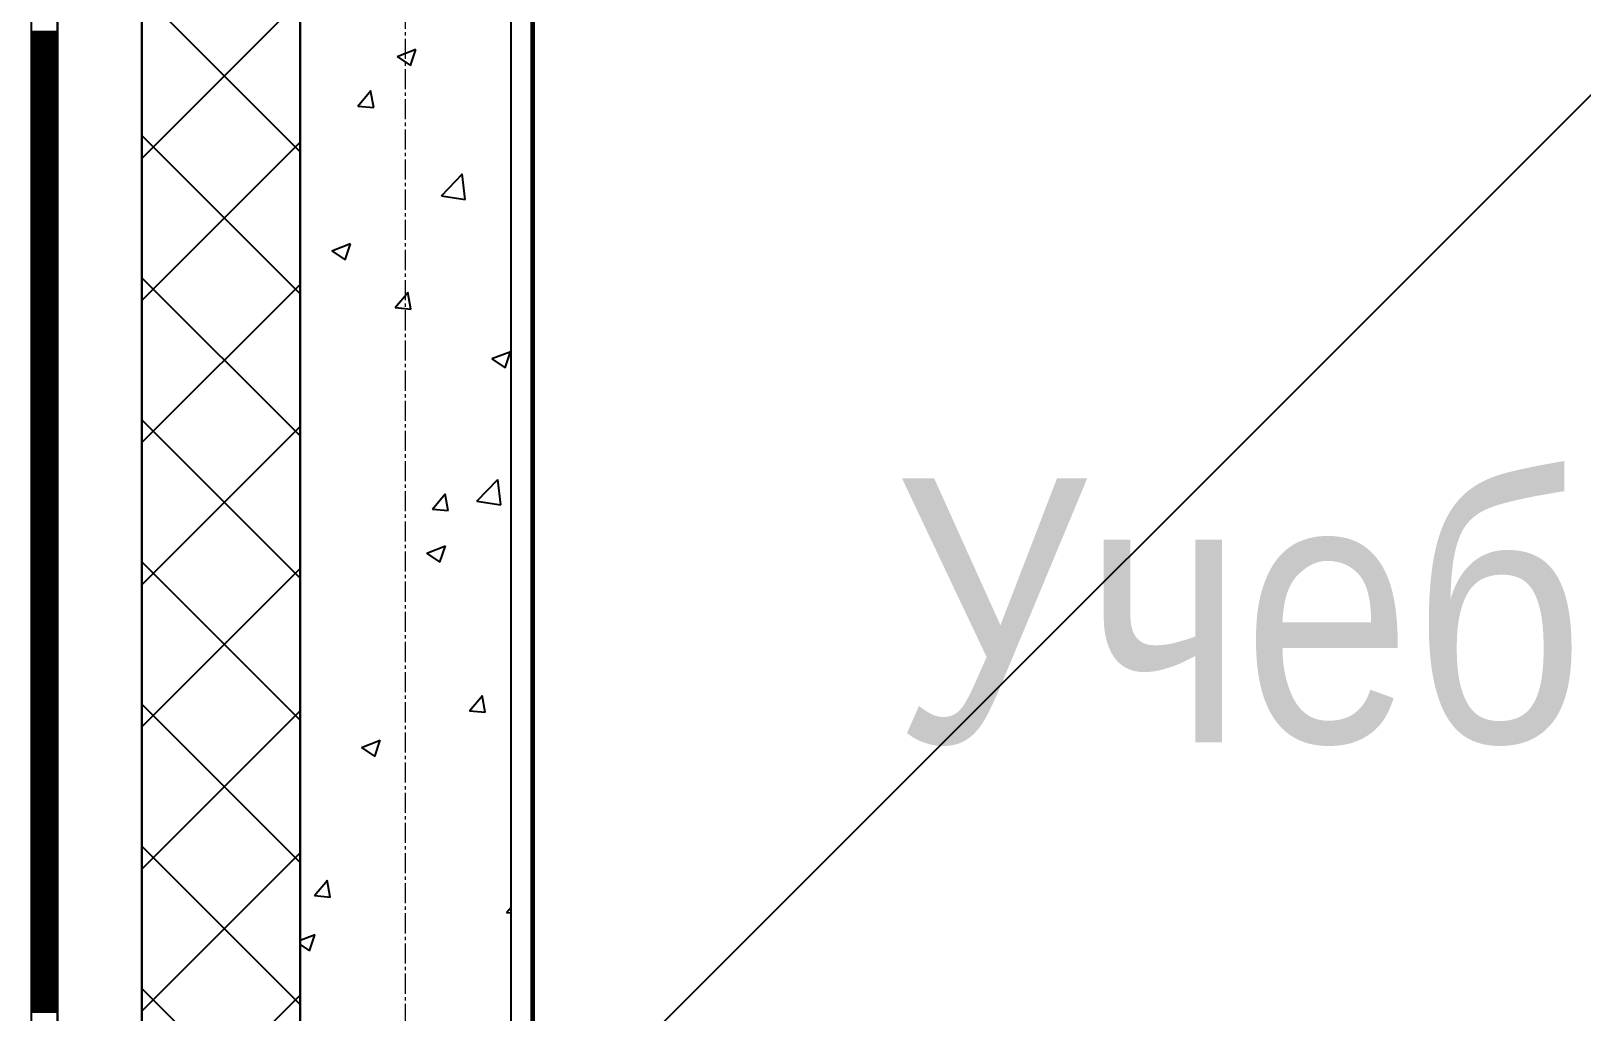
# Model space of a CAD drawing. Header units: millimetres. Extents: x 538266 to 1167394, y 114608 to 637157.
# Drawn here: x 1046079 to 1047548, y 511913 to 512843 of the extents above; entities that cross this region are included whole.
import ezdxf
from ezdxf.enums import TextEntityAlignment as Align

# ---------------------------------------------------------------- set-up
doc = ezdxf.new("R2010")
doc.units = ezdxf.units.MM
doc.linetypes.add('CENTER2', pattern=[28.575, 19.05, -3.175, 3.175, -3.175])
doc.linetypes.add('DASHED', pattern=[19.05, 12.7, -6.35])
doc.layers.get('Defpoints').update_dxf_attribs({"color": 140})
for name, color, linetype, lineweight in [('0) шт стен 3 эт', 150, 'Continuous', 60), ('АР_площадь пом', 5, 'Continuous', 5), ('АР_Стены ПЕНОблок', 52, 'Continuous', 20), ('АР_Тонкая', 254, 'Continuous', 5), ('АР_Утеплитель', 31, 'Continuous', 0), ('АР_Штриховка', 8, 'Continuous', 0)]:
    doc.layers.add(name, color=color, linetype=linetype, lineweight=lineweight)
doc.layers.add('A-AREA', color=7, linetype='Continuous', lineweight=15, true_color=0x7f7f7f)
doc.layers.add('РД_Оси_100', color=7, linetype='Continuous', lineweight=0, true_color=0x525252)
doc.layers.add('АР_Делит', color=120, linetype='Continuous', lineweight=0, plot=False)
doc.layers.add('ФВ-5', color=7, linetype='Continuous')
doc.styles.add('style1', font='ARIALN.TTF')

# ---------------------------------------------------------------- blocks, each defined once
blk = doc.blocks.new('СОШ_2200_АР_ОСИ_М100_28.05.24')
at = {"layer": 'АР_Делит', "color": 251, "linetype": 'DASHED', "true_color": 0x636466}
blk.add_lwpolyline([(114955, 135155), (114955, -355), (93595.036, -355), (93595.036, 13855), (94145, 13855), (94145, 68320), (66055, 68320), (66055, 13857.73), (83455, 13857.73), (83455, -355), (45245, -355), (45245, 13145), (44695, 13145), (44695, 26755), (45245, 26755), (45245, 68320), (20455, 68320), (20455, 26755), (27955, 26755), (27955, 13145), (-355, 13145), (-355, 100855)], dxfattribs=at)
at = {"layer": 'РД_Оси_100', "color": 251, "linetype": 'CENTER2', "true_color": 0x636466}
blk.add_line((0, -6155), (0, 139938.679), dxfattribs=at)
blk = doc.blocks.new('MOK-МаркаПомещения1')
at = {"layer": 'A-AREA', "color": 0, "style": 'style1'}
blk.add_attdef('АР-ПОМЕЩЕНИЕ:ПЛОЩАДЬ', text='', height=3, dxfattribs=at).set_placement((0, 0), align=Align.MIDDLE)
at = {"layer": 'Defpoints', "style": 'style1', "flags": 8}
blk.add_attdef('АР-ПОМЕЩЕНИЕ:НАИМЕНОВАНИЕ', text='', height=1, dxfattribs=at).set_placement((0, 2.9556), align=Align.MIDDLE)
blk = doc.blocks.new('*U624')
at = {"layer": 'АР_площадь пом', "color": 5, "linetype": 'Continuous', "lineweight": 5}
ref = blk.add_blockref('MOK-МаркаПомещения1', (0, 0), dxfattribs=dict(at, xscale=100, yscale=100, zscale=100))
ref.add_attrib('АР-ПОМЕЩЕНИЕ:НАИМЕНОВАНИЕ', 'Учебный класс (2-4 классы)', dxfattribs={"layer": 'Defpoints', "height": 100, "style": 'style1'}).set_placement((0, 295.56), align=Align.MIDDLE)
blk = doc.blocks.new('3_этаж1')
at = {"layer": 'АР_Стены ПЕНОблок', "color": 18, "linetype": 'Continuous', "lineweight": 25, "true_color": 0x000000}
for p, q in [((684283.6, 587568.7), (684283.6, 511368.7)), ((684483.6, 511368.7), (684483.6, 587568.7))]:
    blk.add_line(p, q, dxfattribs=at)
at = {"layer": 'АР_Тонкая', "color": 18, "linetype": 'Continuous', "lineweight": 25, "true_color": 0x000000}
for p, q in [((684028.6, 587568.7), (684028.6, 511368.7)), ((684053.6, 587568.7), (684053.6, 511368.7)), ((684053.6, 511368.7), (684053.6, 587568.7)), ((684133.6, 511368.7), (684133.6, 587568.7))]:
    blk.add_line(p, q, dxfattribs=at)
at = {"layer": 'АР_Утеплитель', "color": 18, "linetype": 'Continuous', "lineweight": 25, "true_color": 0x000000}
for p, q in [((684133.6, 587568.7), (684133.6, 511368.7)), ((684283.6, 511368.7), (684283.6, 587568.7))]:
    blk.add_line(p, q, dxfattribs=at)
at = {"layer": 'АР_Штриховка', "color": 18, "linetype": 'Continuous', "lineweight": 25, "true_color": 0x000000}
for p, q in [((684283.6, 512728.6), (684133.6, 512878.6)), ((684133.6, 512722.3), (684283.6, 512872.3)), ((684028.6, 512842.5), (684053.6, 512842.5)), ((684028.6, 512841.5), (684053.6, 512841.5)), ((684028.6, 512840.5), (684053.6, 512840.5)), ((684028.6, 512839.5), (684053.6, 512839.5)), ((684028.6, 512838.5), (684053.6, 512838.5)), ((684028.6, 512837.5), (684053.6, 512837.5)), ((684028.6, 512836.5), (684053.6, 512836.5)), ((684028.6, 512835.5), (684053.6, 512835.5)), ((684028.6, 512834.5), (684053.6, 512834.5)), ((684028.6, 512833.5), (684053.6, 512833.5)), ((684028.6, 512832.5), (684053.6, 512832.5)), ((684028.6, 512831.5), (684053.6, 512831.5)), ((684028.6, 512830.5), (684053.6, 512830.5)), ((684028.6, 512829.5), (684053.6, 512829.5)), ((684028.6, 512828.5), (684053.6, 512828.5)), ((684028.6, 512827.5), (684053.6, 512827.5)), ((684028.6, 512826.5), (684053.6, 512826.5)), ((684028.6, 512825.5), (684053.6, 512825.5)), ((684028.6, 512824.5), (684053.6, 512824.5)), ((684028.6, 512823.5), (684053.6, 512823.5)), ((684028.6, 512822.5), (684053.6, 512822.5)), ((684028.6, 512821.5), (684053.6, 512821.5)), ((684028.6, 512820.5), (684053.6, 512820.5)), ((684028.6, 512819.5), (684053.6, 512819.5)), ((684028.6, 512818.5), (684053.6, 512818.5)), ((684028.6, 512817.5), (684053.6, 512817.5)), ((684028.6, 512816.5), (684053.6, 512816.5)), ((684028.6, 512815.5), (684053.6, 512815.5)), ((684028.6, 512814.5), (684053.6, 512814.5)), ((684028.6, 512813.5), (684053.6, 512813.5)), ((684028.6, 512812.5), (684053.6, 512812.5)), ((684375.5, 512818.8), (684388.1, 512810.3)), ((684375.6, 512819), (684393.3, 512825.8)), ((684388.1, 512810.3), (684393.3, 512825.6)), ((684028.6, 512811.5), (684053.6, 512811.5)), ((684028.6, 512810.5), (684053.6, 512810.5)), ((684028.6, 512809.5), (684053.6, 512809.5)), ((684028.6, 512808.5), (684053.6, 512808.5)), ((684028.6, 512807.5), (684053.6, 512807.5)), ((684028.6, 512806.5), (684053.6, 512806.5)), ((684028.6, 512805.5), (684053.6, 512805.5)), ((684028.6, 512804.5), (684053.6, 512804.5)), ((684028.6, 512803.5), (684053.6, 512803.5)), ((684028.6, 512802.5), (684053.6, 512802.5)), ((684028.6, 512801.5), (684053.6, 512801.5)), ((684028.6, 512800.5), (684053.6, 512800.5)), ((684028.6, 512799.5), (684053.6, 512799.5)), ((684028.6, 512798.5), (684053.6, 512798.5)), ((684028.6, 512797.5), (684053.6, 512797.5)), ((684028.6, 512796.5), (684053.6, 512796.5)), ((684028.6, 512795.5), (684053.6, 512795.5)), ((684028.6, 512794.5), (684053.6, 512794.5)), ((684028.6, 512793.5), (684053.6, 512793.5)), ((684028.6, 512792.5), (684053.6, 512792.5)), ((684028.6, 512791.5), (684053.6, 512791.5)), ((684028.6, 512790.5), (684053.6, 512790.5)), ((684028.6, 512789.5), (684053.6, 512789.5)), ((684028.6, 512788.5), (684053.6, 512788.5)), ((684028.6, 512787.5), (684053.6, 512787.5)), ((684028.6, 512786.5), (684053.6, 512786.5)), ((684028.6, 512785.5), (684053.6, 512785.5)), ((684028.6, 512784.5), (684053.6, 512784.5)), ((684028.6, 512783.5), (684053.6, 512783.5)), ((684028.6, 512782.5), (684053.6, 512782.5)), ((684338.4, 512771.9), (684350.6, 512786.5)), ((684353.3, 512770.6), (684350.4, 512786.5)), ((684028.6, 512781.5), (684053.6, 512781.5)), ((684028.6, 512780.5), (684053.6, 512780.5)), ((684028.6, 512779.5), (684053.6, 512779.5)), ((684028.6, 512778.5), (684053.6, 512778.5)), ((684028.6, 512777.5), (684053.6, 512777.5)), ((684028.6, 512776.5), (684053.6, 512776.5)), ((684028.6, 512775.5), (684053.6, 512775.5)), ((684028.6, 512774.5), (684053.6, 512774.5)), ((684028.6, 512773.5), (684053.6, 512773.5)), ((684028.6, 512772.5), (684053.6, 512772.5)), ((684028.6, 512771.5), (684053.6, 512771.5)), ((684028.6, 512770.5), (684053.6, 512770.5)), ((684028.6, 512769.5), (684053.6, 512769.5)), ((684028.6, 512768.5), (684053.6, 512768.5)), ((684028.6, 512767.5), (684053.6, 512767.5)), ((684338.4, 512771.9), (684353.6, 512770.6)), ((684028.6, 512766.5), (684053.6, 512766.5)), ((684028.6, 512765.5), (684053.6, 512765.5)), ((684028.6, 512764.5), (684053.6, 512764.5)), ((684028.6, 512763.5), (684053.6, 512763.5)), ((684028.6, 512762.5), (684053.6, 512762.5)), ((684028.6, 512761.5), (684053.6, 512761.5)), ((684028.6, 512760.5), (684053.6, 512760.5)), ((684028.6, 512759.5), (684053.6, 512759.5)), ((684028.6, 512758.5), (684053.6, 512758.5)), ((684028.6, 512757.5), (684053.6, 512757.5)), ((684028.6, 512756.5), (684053.6, 512756.5)), ((684028.6, 512755.5), (684053.6, 512755.5)), ((684028.6, 512754.5), (684053.6, 512754.5)), ((684028.6, 512753.5), (684053.6, 512753.5)), ((684028.6, 512752.5), (684053.6, 512752.5)), ((684028.6, 512751.5), (684053.6, 512751.5)), ((684028.6, 512750.5), (684053.6, 512750.5)), ((684028.6, 512749.5), (684053.6, 512749.5)), ((684028.6, 512748.5), (684053.6, 512748.5)), ((684028.6, 512747.5), (684053.6, 512747.5)), ((684028.6, 512746.5), (684053.6, 512746.5)), ((684028.6, 512745.5), (684053.6, 512745.5)), ((684028.6, 512744.5), (684053.6, 512744.5)), ((684028.6, 512743.5), (684053.6, 512743.5)), ((684028.6, 512742.5), (684053.6, 512742.5)), ((684028.6, 512741.5), (684053.6, 512741.5)), ((684028.6, 512740.5), (684053.6, 512740.5)), ((684028.6, 512739.5), (684053.6, 512739.5)), ((684028.6, 512738.5), (684053.6, 512738.5)), ((684283.6, 512593.9), (684133.6, 512743.9)), ((684028.6, 512737.5), (684053.6, 512737.5)), ((684028.6, 512736.5), (684053.6, 512736.5)), ((684028.6, 512735.5), (684053.6, 512735.5)), ((684028.6, 512734.5), (684053.6, 512734.5)), ((684028.6, 512733.5), (684053.6, 512733.5)), ((684028.6, 512732.5), (684053.6, 512732.5)), ((684028.6, 512731.5), (684053.6, 512731.5)), ((684028.6, 512730.5), (684053.6, 512730.5)), ((684028.6, 512729.5), (684053.6, 512729.5)), ((684028.6, 512728.5), (684053.6, 512728.5)), ((684028.6, 512727.5), (684053.6, 512727.5)), ((684028.6, 512726.5), (684053.6, 512726.5)), ((684028.6, 512725.5), (684053.6, 512725.5)), ((684028.6, 512724.5), (684053.6, 512724.5)), ((684028.6, 512723.5), (684053.6, 512723.5)), ((684133.6, 512587.6), (684283.6, 512737.6)), ((684028.6, 512722.5), (684053.6, 512722.5)), ((684028.6, 512721.5), (684053.6, 512721.5)), ((684028.6, 512720.5), (684053.6, 512720.5)), ((684028.6, 512719.5), (684053.6, 512719.5)), ((684028.6, 512718.5), (684053.6, 512718.5)), ((684028.6, 512717.5), (684053.6, 512717.5)), ((684028.6, 512716.5), (684053.6, 512716.5)), ((684028.6, 512715.5), (684053.6, 512715.5)), ((684028.6, 512714.5), (684053.6, 512714.5)), ((684028.6, 512713.5), (684053.6, 512713.5)), ((684028.6, 512712.5), (684053.6, 512712.5)), ((684028.6, 512711.5), (684053.6, 512711.5)), ((684028.6, 512710.5), (684053.6, 512710.5)), ((684028.6, 512709.5), (684053.6, 512709.5)), ((684028.6, 512708.5), (684053.6, 512708.5)), ((684028.6, 512707.5), (684053.6, 512707.5)), ((684028.6, 512706.5), (684053.6, 512706.5)), ((684028.6, 512705.5), (684053.6, 512705.5)), ((684028.6, 512704.5), (684053.6, 512704.5)), ((684028.6, 512703.5), (684053.6, 512703.5)), ((684028.6, 512702.5), (684053.6, 512702.5)), ((684028.6, 512701.5), (684053.6, 512701.5)), ((684028.6, 512700.5), (684053.6, 512700.5)), ((684028.6, 512699.5), (684053.6, 512699.5)), ((684028.6, 512698.5), (684053.6, 512698.5)), ((684028.6, 512697.5), (684053.6, 512697.5)), ((684028.6, 512696.5), (684053.6, 512696.5)), ((684028.6, 512695.5), (684053.6, 512695.5)), ((684028.6, 512694.5), (684053.6, 512694.5)), ((684417.6, 512686.8), (684437.4, 512707.5)), ((684440.1, 512683.3), (684437.3, 512707.5)), ((684028.6, 512693.5), (684053.6, 512693.5)), ((684028.6, 512692.5), (684053.6, 512692.5)), ((684028.6, 512691.5), (684053.6, 512691.5)), ((684028.6, 512690.5), (684053.6, 512690.5)), ((684028.6, 512689.5), (684053.6, 512689.5)), ((684028.6, 512688.5), (684053.6, 512688.5)), ((684028.6, 512687.5), (684053.6, 512687.5)), ((684028.6, 512686.5), (684053.6, 512686.5)), ((684028.6, 512685.5), (684053.6, 512685.5)), ((684028.6, 512684.5), (684053.6, 512684.5)), ((684028.6, 512683.5), (684053.6, 512683.5)), ((684028.6, 512682.5), (684053.6, 512682.5)), ((684028.6, 512681.5), (684053.6, 512681.5)), ((684028.6, 512680.5), (684053.6, 512680.5)), ((684028.6, 512679.5), (684053.6, 512679.5)), ((684417.5, 512686.9), (684440.1, 512683.4)), ((684028.6, 512678.5), (684053.6, 512678.5)), ((684028.6, 512677.5), (684053.6, 512677.5)), ((684028.6, 512676.5), (684053.6, 512676.5)), ((684028.6, 512675.5), (684053.6, 512675.5)), ((684028.6, 512674.5), (684053.6, 512674.5)), ((684028.6, 512673.5), (684053.6, 512673.5)), ((684028.6, 512672.5), (684053.6, 512672.5)), ((684028.6, 512671.5), (684053.6, 512671.5)), ((684028.6, 512670.5), (684053.6, 512670.5)), ((684028.6, 512669.5), (684053.6, 512669.5)), ((684028.6, 512668.5), (684053.6, 512668.5)), ((684028.6, 512667.5), (684053.6, 512667.5)), ((684028.6, 512666.5), (684053.6, 512666.5)), ((684028.6, 512665.5), (684053.6, 512665.5)), ((684028.6, 512664.5), (684053.6, 512664.5)), ((684028.6, 512663.5), (684053.6, 512663.5)), ((684028.6, 512662.5), (684053.6, 512662.5)), ((684028.6, 512661.5), (684053.6, 512661.5)), ((684028.6, 512660.5), (684053.6, 512660.5)), ((684028.6, 512659.5), (684053.6, 512659.5)), ((684028.6, 512658.5), (684053.6, 512658.5)), ((684028.6, 512657.5), (684053.6, 512657.5)), ((684028.6, 512656.5), (684053.6, 512656.5)), ((684028.6, 512655.5), (684053.6, 512655.5)), ((684028.6, 512654.5), (684053.6, 512654.5)), ((684028.6, 512653.5), (684053.6, 512653.5)), ((684028.6, 512652.5), (684053.6, 512652.5)), ((684028.6, 512651.5), (684053.6, 512651.5)), ((684028.6, 512650.5), (684053.6, 512650.5)), ((684028.6, 512649.5), (684053.6, 512649.5)), ((684028.6, 512648.5), (684053.6, 512648.5)), ((684028.6, 512647.5), (684053.6, 512647.5)), ((684028.6, 512646.5), (684053.6, 512646.5)), ((684028.6, 512645.5), (684053.6, 512645.5)), ((684028.6, 512644.5), (684053.6, 512644.5)), ((684028.6, 512643.5), (684053.6, 512643.5)), ((684028.6, 512642.5), (684053.6, 512642.5)), ((684028.6, 512641.5), (684053.6, 512641.5)), ((684028.6, 512640.5), (684053.6, 512640.5)), ((684028.6, 512639.5), (684053.6, 512639.5)), ((684028.6, 512638.5), (684053.6, 512638.5)), ((684028.6, 512637.5), (684053.6, 512637.5)), ((684028.6, 512636.5), (684053.6, 512636.5)), ((684028.6, 512635.5), (684053.6, 512635.5)), ((684313.8, 512634.8), (684331.5, 512641.6)), ((684326.3, 512626.1), (684331.5, 512641.4)), ((684028.6, 512634.5), (684053.6, 512634.5)), ((684028.6, 512633.5), (684053.6, 512633.5)), ((684028.6, 512632.5), (684053.6, 512632.5)), ((684028.6, 512631.5), (684053.6, 512631.5)), ((684028.6, 512630.5), (684053.6, 512630.5)), ((684028.6, 512629.5), (684053.6, 512629.5)), ((684028.6, 512628.5), (684053.6, 512628.5)), ((684028.6, 512627.5), (684053.6, 512627.5)), ((684028.6, 512626.5), (684053.6, 512626.5)), ((684028.6, 512625.5), (684053.6, 512625.5)), ((684028.6, 512624.5), (684053.6, 512624.5)), ((684028.6, 512623.5), (684053.6, 512623.5)), ((684028.6, 512622.5), (684053.6, 512622.5)), ((684028.6, 512621.5), (684053.6, 512621.5)), ((684313.7, 512634.6), (684326.3, 512626.1)), ((684028.6, 512620.5), (684053.6, 512620.5)), ((684028.6, 512619.5), (684053.6, 512619.5)), ((684028.6, 512618.5), (684053.6, 512618.5)), ((684028.6, 512617.5), (684053.6, 512617.5)), ((684028.6, 512616.5), (684053.6, 512616.5)), ((684028.6, 512615.5), (684053.6, 512615.5)), ((684028.6, 512614.5), (684053.6, 512614.5)), ((684028.6, 512613.5), (684053.6, 512613.5)), ((684028.6, 512612.5), (684053.6, 512612.5)), ((684028.6, 512611.5), (684053.6, 512611.5)), ((684028.6, 512610.5), (684053.6, 512610.5)), ((684028.6, 512609.5), (684053.6, 512609.5)), ((684028.6, 512608.5), (684053.6, 512608.5)), ((684028.6, 512607.5), (684053.6, 512607.5)), ((684028.6, 512606.5), (684053.6, 512606.5)), ((684283.6, 512459.2), (684133.6, 512609.2)), ((684028.6, 512605.5), (684053.6, 512605.5)), ((684028.6, 512604.5), (684053.6, 512604.5)), ((684028.6, 512603.5), (684053.6, 512603.5)), ((684028.6, 512602.5), (684053.6, 512602.5)), ((684028.6, 512601.5), (684053.6, 512601.5)), ((684028.6, 512600.5), (684053.6, 512600.5)), ((684028.6, 512599.5), (684053.6, 512599.5)), ((684028.6, 512598.5), (684053.6, 512598.5)), ((684028.6, 512597.5), (684053.6, 512597.5)), ((684028.6, 512596.5), (684053.6, 512596.5)), ((684028.6, 512595.5), (684053.6, 512595.5)), ((684028.6, 512594.5), (684053.6, 512594.5)), ((684028.6, 512593.5), (684053.6, 512593.5)), ((684028.6, 512592.5), (684053.6, 512592.5)), ((684028.6, 512591.5), (684053.6, 512591.5)), ((684133.6, 512452.9), (684283.6, 512602.9)), ((684373.6, 512580.9), (684385.9, 512595.5)), ((684388.5, 512579.5), (684385.6, 512595.4)), ((684028.6, 512590.5), (684053.6, 512590.5)), ((684028.6, 512589.5), (684053.6, 512589.5)), ((684028.6, 512588.5), (684053.6, 512588.5)), ((684028.6, 512587.5), (684053.6, 512587.5)), ((684028.6, 512586.5), (684053.6, 512586.5)), ((684028.6, 512585.5), (684053.6, 512585.5)), ((684028.6, 512584.5), (684053.6, 512584.5)), ((684028.6, 512583.5), (684053.6, 512583.5)), ((684028.6, 512582.5), (684053.6, 512582.5)), ((684028.6, 512581.5), (684053.6, 512581.5)), ((684028.6, 512580.5), (684053.6, 512580.5)), ((684028.6, 512579.5), (684053.6, 512579.5)), ((684028.6, 512578.5), (684053.6, 512578.5)), ((684028.6, 512577.5), (684053.6, 512577.5)), ((684028.6, 512576.5), (684053.6, 512576.5)), ((684373.6, 512580.9), (684388.8, 512579.5)), ((684028.6, 512575.5), (684053.6, 512575.5)), ((684028.6, 512574.5), (684053.6, 512574.5)), ((684028.6, 512573.5), (684053.6, 512573.5)), ((684028.6, 512572.5), (684053.6, 512572.5)), ((684028.6, 512571.5), (684053.6, 512571.5)), ((684028.6, 512570.5), (684053.6, 512570.5)), ((684028.6, 512569.5), (684053.6, 512569.5)), ((684028.6, 512568.5), (684053.6, 512568.5)), ((684028.6, 512567.5), (684053.6, 512567.5)), ((684028.6, 512566.5), (684053.6, 512566.5)), ((684028.6, 512565.5), (684053.6, 512565.5)), ((684028.6, 512564.5), (684053.6, 512564.5)), ((684028.6, 512563.5), (684053.6, 512563.5)), ((684028.6, 512562.5), (684053.6, 512562.5)), ((684028.6, 512561.5), (684053.6, 512561.5)), ((684028.6, 512560.5), (684053.6, 512560.5)), ((684028.6, 512559.5), (684053.6, 512559.5)), ((684028.6, 512558.5), (684053.6, 512558.5)), ((684028.6, 512557.5), (684053.6, 512557.5)), ((684028.6, 512556.5), (684053.6, 512556.5)), ((684028.6, 512555.5), (684053.6, 512555.5)), ((684028.6, 512554.5), (684053.6, 512554.5)), ((684028.6, 512553.5), (684053.6, 512553.5)), ((684028.6, 512552.5), (684053.6, 512552.5)), ((684028.6, 512551.5), (684053.6, 512551.5)), ((684028.6, 512550.5), (684053.6, 512550.5)), ((684028.6, 512549.5), (684053.6, 512549.5)), ((684028.6, 512548.5), (684053.6, 512548.5)), ((684028.6, 512547.5), (684053.6, 512547.5)), ((684028.6, 512546.5), (684053.6, 512546.5)), ((684028.6, 512545.5), (684053.6, 512545.5)), ((684028.6, 512544.5), (684053.6, 512544.5)), ((684028.6, 512543.5), (684053.6, 512543.5)), ((684028.6, 512542.5), (684053.6, 512542.5)), ((684028.6, 512541.5), (684053.6, 512541.5)), ((684028.6, 512540.5), (684053.6, 512540.5)), ((684028.6, 512539.5), (684053.6, 512539.5)), ((684028.6, 512538.5), (684053.6, 512538.5)), ((684028.6, 512537.5), (684053.6, 512537.5)), ((684028.6, 512536.5), (684053.6, 512536.5)), ((684028.6, 512535.5), (684053.6, 512535.5)), ((684028.6, 512534.5), (684053.6, 512534.5)), ((684028.6, 512533.5), (684053.6, 512533.5)), ((684028.6, 512532.5), (684053.6, 512532.5)), ((684465.4, 512532.5), (684483.2, 512539.3)), ((684477.9, 512523.8), (684483.1, 512539.1)), ((684028.6, 512531.5), (684053.6, 512531.5)), ((684028.6, 512530.5), (684053.6, 512530.5)), ((684028.6, 512529.5), (684053.6, 512529.5)), ((684028.6, 512528.5), (684053.6, 512528.5)), ((684028.6, 512527.5), (684053.6, 512527.5)), ((684028.6, 512526.5), (684053.6, 512526.5)), ((684028.6, 512525.5), (684053.6, 512525.5)), ((684028.6, 512524.5), (684053.6, 512524.5)), ((684028.6, 512523.5), (684053.6, 512523.5)), ((684028.6, 512522.5), (684053.6, 512522.5)), ((684028.6, 512521.5), (684053.6, 512521.5)), ((684028.6, 512520.5), (684053.6, 512520.5)), ((684028.6, 512519.5), (684053.6, 512519.5)), ((684028.6, 512518.5), (684053.6, 512518.5)), ((684465.3, 512532.3), (684477.9, 512523.8)), ((684028.6, 512517.5), (684053.6, 512517.5)), ((684028.6, 512516.5), (684053.6, 512516.5)), ((684028.6, 512515.5), (684053.6, 512515.5)), ((684028.6, 512514.5), (684053.6, 512514.5)), ((684028.6, 512513.5), (684053.6, 512513.5)), ((684028.6, 512512.5), (684053.6, 512512.5)), ((684028.6, 512511.5), (684053.6, 512511.5)), ((684028.6, 512510.5), (684053.6, 512510.5)), ((684028.6, 512509.5), (684053.6, 512509.5)), ((684028.6, 512508.5), (684053.6, 512508.5)), ((684028.6, 512507.5), (684053.6, 512507.5)), ((684028.6, 512506.5), (684053.6, 512506.5)), ((684028.6, 512505.5), (684053.6, 512505.5)), ((684028.6, 512504.5), (684053.6, 512504.5)), ((684028.6, 512503.5), (684053.6, 512503.5)), ((684028.6, 512502.5), (684053.6, 512502.5)), ((684028.6, 512501.5), (684053.6, 512501.5)), ((684028.6, 512500.5), (684053.6, 512500.5)), ((684028.6, 512499.5), (684053.6, 512499.5)), ((684028.6, 512498.5), (684053.6, 512498.5)), ((684028.6, 512497.5), (684053.6, 512497.5)), ((684028.6, 512496.5), (684053.6, 512496.5)), ((684028.6, 512495.5), (684053.6, 512495.5)), ((684028.6, 512494.5), (684053.6, 512494.5)), ((684028.6, 512493.5), (684053.6, 512493.5)), ((684028.6, 512492.5), (684053.6, 512492.5)), ((684028.6, 512491.5), (684053.6, 512491.5)), ((684028.6, 512490.5), (684053.6, 512490.5)), ((684028.6, 512489.5), (684053.6, 512489.5)), ((684028.6, 512488.5), (684053.6, 512488.5)), ((684028.6, 512487.5), (684053.6, 512487.5)), ((684028.6, 512486.5), (684053.6, 512486.5)), ((684028.6, 512485.5), (684053.6, 512485.5)), ((684028.6, 512484.5), (684053.6, 512484.5)), ((684028.6, 512483.5), (684053.6, 512483.5)), ((684028.6, 512482.5), (684053.6, 512482.5)), ((684028.6, 512481.5), (684053.6, 512481.5)), ((684028.6, 512480.5), (684053.6, 512480.5)), ((684028.6, 512479.5), (684053.6, 512479.5)), ((684028.6, 512478.5), (684053.6, 512478.5)), ((684028.6, 512477.5), (684053.6, 512477.5)), ((684028.6, 512476.5), (684053.6, 512476.5)), ((684028.6, 512475.5), (684053.6, 512475.5)), ((684028.6, 512474.5), (684053.6, 512474.5)), ((684283.6, 512324.5), (684133.6, 512474.5)), ((684028.6, 512473.5), (684053.6, 512473.5)), ((684028.6, 512472.5), (684053.6, 512472.5)), ((684028.6, 512471.5), (684053.6, 512471.5)), ((684028.6, 512470.5), (684053.6, 512470.5)), ((684028.6, 512469.5), (684053.6, 512469.5)), ((684028.6, 512468.5), (684053.6, 512468.5)), ((684028.6, 512467.5), (684053.6, 512467.5)), ((684028.6, 512466.5), (684053.6, 512466.5)), ((684028.6, 512465.5), (684053.6, 512465.5)), ((684028.6, 512464.5), (684053.6, 512464.5)), ((684028.6, 512463.5), (684053.6, 512463.5)), ((684028.6, 512462.5), (684053.6, 512462.5)), ((684028.6, 512461.5), (684053.6, 512461.5)), ((684028.6, 512460.5), (684053.6, 512460.5)), ((684028.6, 512459.5), (684053.6, 512459.5)), ((684133.6, 512318.2), (684283.6, 512468.2)), ((684028.6, 512458.5), (684053.6, 512458.5)), ((684028.6, 512457.5), (684053.6, 512457.5)), ((684028.6, 512456.5), (684053.6, 512456.5)), ((684028.6, 512455.5), (684053.6, 512455.5)), ((684028.6, 512454.5), (684053.6, 512454.5)), ((684028.6, 512453.5), (684053.6, 512453.5)), ((684028.6, 512452.5), (684053.6, 512452.5)), ((684028.6, 512451.5), (684053.6, 512451.5)), ((684028.6, 512450.5), (684053.6, 512450.5)), ((684028.6, 512449.5), (684053.6, 512449.5)), ((684028.6, 512448.5), (684053.6, 512448.5)), ((684028.6, 512447.5), (684053.6, 512447.5)), ((684028.6, 512446.5), (684053.6, 512446.5)), ((684028.6, 512445.5), (684053.6, 512445.5)), ((684028.6, 512444.5), (684053.6, 512444.5)), ((684028.6, 512443.5), (684053.6, 512443.5)), ((684028.6, 512442.5), (684053.6, 512442.5)), ((684028.6, 512441.5), (684053.6, 512441.5)), ((684028.6, 512440.5), (684053.6, 512440.5)), ((684028.6, 512439.5), (684053.6, 512439.5)), ((684028.6, 512438.5), (684053.6, 512438.5)), ((684028.6, 512437.5), (684053.6, 512437.5)), ((684028.6, 512436.5), (684053.6, 512436.5)), ((684028.6, 512435.5), (684053.6, 512435.5)), ((684028.6, 512434.5), (684053.6, 512434.5)), ((684028.6, 512433.5), (684053.6, 512433.5)), ((684028.6, 512432.5), (684053.6, 512432.5)), ((684028.6, 512431.5), (684053.6, 512431.5)), ((684028.6, 512430.5), (684053.6, 512430.5)), ((684028.6, 512429.5), (684053.6, 512429.5)), ((684028.6, 512428.5), (684053.6, 512428.5)), ((684028.6, 512427.5), (684053.6, 512427.5)), ((684028.6, 512426.5), (684053.6, 512426.5)), ((684028.6, 512425.5), (684053.6, 512425.5)), ((684028.6, 512424.5), (684053.6, 512424.5)), ((684028.6, 512423.5), (684053.6, 512423.5)), ((684028.6, 512422.5), (684053.6, 512422.5)), ((684028.6, 512421.5), (684053.6, 512421.5)), ((684028.6, 512420.5), (684053.6, 512420.5)), ((684028.6, 512419.5), (684053.6, 512419.5)), ((684028.6, 512418.5), (684053.6, 512418.5)), ((684028.6, 512417.5), (684053.6, 512417.5)), ((684028.6, 512416.5), (684053.6, 512416.5)), ((684028.6, 512415.5), (684053.6, 512415.5)), ((684451.2, 512397.4), (684471, 512418)), ((684473.8, 512393.9), (684471, 512418)), ((684028.6, 512414.5), (684053.6, 512414.5)), ((684028.6, 512413.5), (684053.6, 512413.5)), ((684028.6, 512412.5), (684053.6, 512412.5)), ((684028.6, 512411.5), (684053.6, 512411.5)), ((684028.6, 512410.5), (684053.6, 512410.5)), ((684028.6, 512409.5), (684053.6, 512409.5)), ((684028.6, 512408.5), (684053.6, 512408.5)), ((684028.6, 512407.5), (684053.6, 512407.5)), ((684028.6, 512406.5), (684053.6, 512406.5)), ((684028.6, 512405.5), (684053.6, 512405.5)), ((684028.6, 512404.5), (684053.6, 512404.5)), ((684028.6, 512403.5), (684053.6, 512403.5)), ((684028.6, 512402.5), (684053.6, 512402.5)), ((684028.6, 512401.5), (684053.6, 512401.5)), ((684028.6, 512400.5), (684053.6, 512400.5)), ((684408.9, 512389.8), (684421.1, 512404.4)), ((684423.8, 512388.4), (684420.9, 512404.4)), ((684028.6, 512399.5), (684053.6, 512399.5)), ((684028.6, 512398.5), (684053.6, 512398.5)), ((684028.6, 512397.5), (684053.6, 512397.5)), ((684028.6, 512396.5), (684053.6, 512396.5)), ((684028.6, 512395.5), (684053.6, 512395.5)), ((684028.6, 512394.5), (684053.6, 512394.5)), ((684028.6, 512393.5), (684053.6, 512393.5)), ((684028.6, 512392.5), (684053.6, 512392.5)), ((684028.6, 512391.5), (684053.6, 512391.5)), ((684028.6, 512390.5), (684053.6, 512390.5)), ((684028.6, 512389.5), (684053.6, 512389.5)), ((684028.6, 512388.5), (684053.6, 512388.5)), ((684028.6, 512387.5), (684053.6, 512387.5)), ((684028.6, 512386.5), (684053.6, 512386.5)), ((684028.6, 512385.5), (684053.6, 512385.5)), ((684408.9, 512389.8), (684424, 512388.5)), ((684451.2, 512397.5), (684473.8, 512393.9)), ((684028.6, 512384.5), (684053.6, 512384.5)), ((684028.6, 512383.5), (684053.6, 512383.5)), ((684028.6, 512382.5), (684053.6, 512382.5)), ((684028.6, 512381.5), (684053.6, 512381.5)), ((684028.6, 512380.5), (684053.6, 512380.5)), ((684028.6, 512379.5), (684053.6, 512379.5)), ((684028.6, 512378.5), (684053.6, 512378.5)), ((684028.6, 512377.5), (684053.6, 512377.5)), ((684028.6, 512376.5), (684053.6, 512376.5)), ((684028.6, 512375.5), (684053.6, 512375.5)), ((684028.6, 512374.5), (684053.6, 512374.5)), ((684028.6, 512373.5), (684053.6, 512373.5)), ((684028.6, 512372.5), (684053.6, 512372.5)), ((684028.6, 512371.5), (684053.6, 512371.5)), ((684028.6, 512370.5), (684053.6, 512370.5)), ((684028.6, 512369.5), (684053.6, 512369.5)), ((684028.6, 512368.5), (684053.6, 512368.5)), ((684028.6, 512367.5), (684053.6, 512367.5)), ((684028.6, 512366.5), (684053.6, 512366.5)), ((684028.6, 512365.5), (684053.6, 512365.5)), ((684028.6, 512364.5), (684053.6, 512364.5)), ((684028.6, 512363.5), (684053.6, 512363.5)), ((684028.6, 512362.5), (684053.6, 512362.5)), ((684028.6, 512361.5), (684053.6, 512361.5)), ((684028.6, 512360.5), (684053.6, 512360.5)), ((684028.6, 512359.5), (684053.6, 512359.5)), ((684028.6, 512358.5), (684053.6, 512358.5)), ((684028.6, 512357.5), (684053.6, 512357.5)), ((684028.6, 512356.5), (684053.6, 512356.5)), ((684028.6, 512355.5), (684053.6, 512355.5)), ((684028.6, 512354.5), (684053.6, 512354.5)), ((684028.6, 512353.5), (684053.6, 512353.5)), ((684028.6, 512352.5), (684053.6, 512352.5)), ((684028.6, 512351.5), (684053.6, 512351.5)), ((684028.6, 512350.5), (684053.6, 512350.5)), ((684028.6, 512349.5), (684053.6, 512349.5)), ((684028.6, 512348.5), (684053.6, 512348.5)), ((684028.6, 512347.5), (684053.6, 512347.5)), ((684028.6, 512346.5), (684053.6, 512346.5)), ((684028.6, 512345.5), (684053.6, 512345.5)), ((684028.6, 512344.5), (684053.6, 512344.5)), ((684028.6, 512343.5), (684053.6, 512343.5)), ((684028.6, 512342.5), (684053.6, 512342.5)), ((684028.6, 512341.5), (684053.6, 512341.5)), ((684403.5, 512348.1), (684416.1, 512339.6)), ((684403.6, 512348.3), (684421.4, 512355.1)), ((684416.1, 512339.6), (684421.3, 512355)), ((684028.6, 512340.5), (684053.6, 512340.5)), ((684028.6, 512339.5), (684053.6, 512339.5)), ((684028.6, 512338.5), (684053.6, 512338.5)), ((684028.6, 512337.5), (684053.6, 512337.5)), ((684028.6, 512336.5), (684053.6, 512336.5)), ((684028.6, 512335.5), (684053.6, 512335.5)), ((684028.6, 512334.5), (684053.6, 512334.5)), ((684028.6, 512333.5), (684053.6, 512333.5)), ((684028.6, 512332.5), (684053.6, 512332.5)), ((684028.6, 512331.5), (684053.6, 512331.5)), ((684028.6, 512330.5), (684053.6, 512330.5)), ((684028.6, 512329.5), (684053.6, 512329.5)), ((684028.6, 512328.5), (684053.6, 512328.5)), ((684028.6, 512327.5), (684053.6, 512327.5)), ((684283.6, 512189.8), (684133.6, 512339.8)), ((684133.6, 512183.5), (684283.6, 512333.5)), ((684028.6, 512326.5), (684053.6, 512326.5)), ((684028.6, 512325.5), (684053.6, 512325.5)), ((684028.6, 512324.5), (684053.6, 512324.5)), ((684028.6, 512323.5), (684053.6, 512323.5)), ((684028.6, 512322.5), (684053.6, 512322.5)), ((684028.6, 512321.5), (684053.6, 512321.5)), ((684028.6, 512320.5), (684053.6, 512320.5)), ((684028.6, 512319.5), (684053.6, 512319.5)), ((684028.6, 512318.5), (684053.6, 512318.5)), ((684028.6, 512317.5), (684053.6, 512317.5)), ((684028.6, 512316.5), (684053.6, 512316.5)), ((684028.6, 512315.5), (684053.6, 512315.5)), ((684028.6, 512314.5), (684053.6, 512314.5)), ((684028.6, 512313.5), (684053.6, 512313.5)), ((684028.6, 512312.5), (684053.6, 512312.5)), ((684028.6, 512311.5), (684053.6, 512311.5)), ((684028.6, 512310.5), (684053.6, 512310.5)), ((684028.6, 512309.5), (684053.6, 512309.5)), ((684028.6, 512308.5), (684053.6, 512308.5)), ((684028.6, 512307.5), (684053.6, 512307.5)), ((684028.6, 512306.5), (684053.6, 512306.5)), ((684028.6, 512305.5), (684053.6, 512305.5)), ((684028.6, 512304.5), (684053.6, 512304.5)), ((684028.6, 512303.5), (684053.6, 512303.5)), ((684028.6, 512302.5), (684053.6, 512302.5)), ((684028.6, 512301.5), (684053.6, 512301.5)), ((684028.6, 512300.5), (684053.6, 512300.5)), ((684028.6, 512299.5), (684053.6, 512299.5)), ((684028.6, 512298.5), (684053.6, 512298.5)), ((684028.6, 512297.5), (684053.6, 512297.5)), ((684028.6, 512296.5), (684053.6, 512296.5)), ((684028.6, 512295.5), (684053.6, 512295.5)), ((684028.6, 512294.5), (684053.6, 512294.5)), ((684028.6, 512293.5), (684053.6, 512293.5)), ((684028.6, 512292.5), (684053.6, 512292.5)), ((684028.6, 512291.5), (684053.6, 512291.5)), ((684028.6, 512290.5), (684053.6, 512290.5)), ((684028.6, 512289.5), (684053.6, 512289.5)), ((684028.6, 512288.5), (684053.6, 512288.5)), ((684028.6, 512287.5), (684053.6, 512287.5)), ((684028.6, 512286.5), (684053.6, 512286.5)), ((684028.6, 512285.5), (684053.6, 512285.5)), ((684028.6, 512284.5), (684053.6, 512284.5)), ((684028.6, 512283.5), (684053.6, 512283.5)), ((684028.6, 512282.5), (684053.6, 512282.5)), ((684028.6, 512281.5), (684053.6, 512281.5)), ((684028.6, 512280.5), (684053.6, 512280.5)), ((684028.6, 512279.5), (684053.6, 512279.5)), ((684028.6, 512278.5), (684053.6, 512278.5)), ((684028.6, 512277.5), (684053.6, 512277.5)), ((684028.6, 512276.5), (684053.6, 512276.5)), ((684028.6, 512275.5), (684053.6, 512275.5)), ((684028.6, 512274.5), (684053.6, 512274.5)), ((684028.6, 512273.5), (684053.6, 512273.5)), ((684028.6, 512272.5), (684053.6, 512272.5)), ((684028.6, 512271.5), (684053.6, 512271.5)), ((684028.6, 512270.5), (684053.6, 512270.5)), ((684028.6, 512269.5), (684053.6, 512269.5)), ((684028.6, 512268.5), (684053.6, 512268.5)), ((684028.6, 512267.5), (684053.6, 512267.5)), ((684028.6, 512266.5), (684053.6, 512266.5)), ((684028.6, 512265.5), (684053.6, 512265.5)), ((684028.6, 512264.5), (684053.6, 512264.5)), ((684028.6, 512263.5), (684053.6, 512263.5)), ((684028.6, 512262.5), (684053.6, 512262.5)), ((684028.6, 512261.5), (684053.6, 512261.5)), ((684028.6, 512260.5), (684053.6, 512260.5)), ((684028.6, 512259.5), (684053.6, 512259.5)), ((684028.6, 512258.5), (684053.6, 512258.5)), ((684028.6, 512257.5), (684053.6, 512257.5)), ((684028.6, 512256.5), (684053.6, 512256.5)), ((684028.6, 512255.5), (684053.6, 512255.5)), ((684028.6, 512254.5), (684053.6, 512254.5)), ((684028.6, 512253.5), (684053.6, 512253.5)), ((684028.6, 512252.5), (684053.6, 512252.5)), ((684028.6, 512251.5), (684053.6, 512251.5)), ((684028.6, 512250.5), (684053.6, 512250.5)), ((684028.6, 512249.5), (684053.6, 512249.5)), ((684028.6, 512248.5), (684053.6, 512248.5)), ((684028.6, 512247.5), (684053.6, 512247.5)), ((684028.6, 512246.5), (684053.6, 512246.5)), ((684028.6, 512245.5), (684053.6, 512245.5)), ((684028.6, 512244.5), (684053.6, 512244.5)), ((684028.6, 512243.5), (684053.6, 512243.5)), ((684028.6, 512242.5), (684053.6, 512242.5)), ((684028.6, 512241.5), (684053.6, 512241.5)), ((684028.6, 512240.5), (684053.6, 512240.5)), ((684028.6, 512239.5), (684053.6, 512239.5)), ((684028.6, 512238.5), (684053.6, 512238.5)), ((684028.6, 512237.5), (684053.6, 512237.5)), ((684028.6, 512236.5), (684053.6, 512236.5)), ((684028.6, 512235.5), (684053.6, 512235.5)), ((684028.6, 512234.5), (684053.6, 512234.5)), ((684028.6, 512233.5), (684053.6, 512233.5)), ((684028.6, 512232.5), (684053.6, 512232.5)), ((684028.6, 512231.5), (684053.6, 512231.5)), ((684028.6, 512230.5), (684053.6, 512230.5)), ((684028.6, 512229.5), (684053.6, 512229.5)), ((684028.6, 512228.5), (684053.6, 512228.5)), ((684028.6, 512227.5), (684053.6, 512227.5)), ((684028.6, 512226.5), (684053.6, 512226.5)), ((684028.6, 512225.5), (684053.6, 512225.5)), ((684028.6, 512224.5), (684053.6, 512224.5)), ((684028.6, 512223.5), (684053.6, 512223.5)), ((684028.6, 512222.5), (684053.6, 512222.5)), ((684028.6, 512221.5), (684053.6, 512221.5)), ((684028.6, 512220.5), (684053.6, 512220.5)), ((684028.6, 512219.5), (684053.6, 512219.5)), ((684028.6, 512218.5), (684053.6, 512218.5)), ((684028.6, 512217.5), (684053.6, 512217.5)), ((684028.6, 512216.5), (684053.6, 512216.5)), ((684028.6, 512215.5), (684053.6, 512215.5)), ((684028.6, 512214.5), (684053.6, 512214.5)), ((684028.6, 512213.5), (684053.6, 512213.5)), ((684028.6, 512212.5), (684053.6, 512212.5)), ((684028.6, 512211.5), (684053.6, 512211.5)), ((684028.6, 512210.5), (684053.6, 512210.5)), ((684028.6, 512209.5), (684053.6, 512209.5)), ((684444.1, 512198.8), (684456.3, 512213.4)), ((684459, 512197.4), (684456.1, 512213.3)), ((684028.6, 512208.5), (684053.6, 512208.5)), ((684028.6, 512207.5), (684053.6, 512207.5)), ((684028.6, 512206.5), (684053.6, 512206.5)), ((684028.6, 512205.5), (684053.6, 512205.5)), ((684028.6, 512204.5), (684053.6, 512204.5)), ((684028.6, 512203.5), (684053.6, 512203.5)), ((684028.6, 512202.5), (684053.6, 512202.5)), ((684028.6, 512201.5), (684053.6, 512201.5)), ((684028.6, 512200.5), (684053.6, 512200.5)), ((684028.6, 512199.5), (684053.6, 512199.5)), ((684028.6, 512198.5), (684053.6, 512198.5)), ((684028.6, 512197.5), (684053.6, 512197.5)), ((684028.6, 512196.5), (684053.6, 512196.5)), ((684028.6, 512195.5), (684053.6, 512195.5)), ((684028.6, 512194.5), (684053.6, 512194.5)), ((684283.6, 512055.1), (684133.6, 512205.1)), ((684133.6, 512048.8), (684283.6, 512198.8)), ((684444.1, 512198.8), (684459.3, 512197.4)), ((684028.6, 512193.5), (684053.6, 512193.5)), ((684028.6, 512192.5), (684053.6, 512192.5)), ((684028.6, 512191.5), (684053.6, 512191.5)), ((684028.6, 512190.5), (684053.6, 512190.5)), ((684028.6, 512189.5), (684053.6, 512189.5)), ((684028.6, 512188.5), (684053.6, 512188.5)), ((684028.6, 512187.5), (684053.6, 512187.5)), ((684028.6, 512186.5), (684053.6, 512186.5)), ((684028.6, 512185.5), (684053.6, 512185.5)), ((684028.6, 512184.5), (684053.6, 512184.5)), ((684028.6, 512183.5), (684053.6, 512183.5)), ((684028.6, 512182.5), (684053.6, 512182.5)), ((684028.6, 512181.5), (684053.6, 512181.5)), ((684028.6, 512180.5), (684053.6, 512180.5)), ((684028.6, 512179.5), (684053.6, 512179.5)), ((684028.6, 512178.5), (684053.6, 512178.5)), ((684028.6, 512177.5), (684053.6, 512177.5)), ((684028.6, 512176.5), (684053.6, 512176.5)), ((684028.6, 512175.5), (684053.6, 512175.5)), ((684028.6, 512174.5), (684053.6, 512174.5)), ((684028.6, 512173.5), (684053.6, 512173.5)), ((684028.6, 512172.5), (684053.6, 512172.5)), ((684028.6, 512171.5), (684053.6, 512171.5)), ((684028.6, 512170.5), (684053.6, 512170.5)), ((684028.6, 512169.5), (684053.6, 512169.5)), ((684028.6, 512168.5), (684053.6, 512168.5)), ((684028.6, 512167.5), (684053.6, 512167.5)), ((684028.6, 512166.5), (684053.6, 512166.5)), ((684028.6, 512165.5), (684053.6, 512165.5)), ((684341.8, 512164.1), (684359.6, 512171)), ((684354.3, 512155.4), (684359.5, 512170.8)), ((684028.6, 512164.5), (684053.6, 512164.5)), ((684028.6, 512163.5), (684053.6, 512163.5)), ((684028.6, 512162.5), (684053.6, 512162.5)), ((684028.6, 512161.5), (684053.6, 512161.5)), ((684028.6, 512160.5), (684053.6, 512160.5)), ((684028.6, 512159.5), (684053.6, 512159.5)), ((684028.6, 512158.5), (684053.6, 512158.5)), ((684028.6, 512157.5), (684053.6, 512157.5)), ((684028.6, 512156.5), (684053.6, 512156.5)), ((684028.6, 512155.5), (684053.6, 512155.5)), ((684028.6, 512154.5), (684053.6, 512154.5)), ((684028.6, 512153.5), (684053.6, 512153.5)), ((684028.6, 512152.5), (684053.6, 512152.5)), ((684028.6, 512151.5), (684053.6, 512151.5)), ((684028.6, 512150.5), (684053.6, 512150.5)), ((684341.7, 512163.9), (684354.3, 512155.4)), ((684028.6, 512149.5), (684053.6, 512149.5)), ((684028.6, 512148.5), (684053.6, 512148.5)), ((684028.6, 512147.5), (684053.6, 512147.5)), ((684028.6, 512146.5), (684053.6, 512146.5)), ((684028.6, 512145.5), (684053.6, 512145.5)), ((684028.6, 512144.5), (684053.6, 512144.5)), ((684028.6, 512143.5), (684053.6, 512143.5)), ((684028.6, 512142.5), (684053.6, 512142.5)), ((684028.6, 512141.5), (684053.6, 512141.5)), ((684028.6, 512140.5), (684053.6, 512140.5)), ((684028.6, 512139.5), (684053.6, 512139.5)), ((684028.6, 512138.5), (684053.6, 512138.5)), ((684028.6, 512137.5), (684053.6, 512137.5)), ((684028.6, 512136.5), (684053.6, 512136.5)), ((684028.6, 512135.5), (684053.6, 512135.5)), ((684028.6, 512134.5), (684053.6, 512134.5)), ((684028.6, 512133.5), (684053.6, 512133.5)), ((684028.6, 512132.5), (684053.6, 512132.5)), ((684028.6, 512131.5), (684053.6, 512131.5)), ((684028.6, 512130.5), (684053.6, 512130.5)), ((684028.6, 512129.5), (684053.6, 512129.5)), ((684028.6, 512128.5), (684053.6, 512128.5)), ((684028.6, 512127.5), (684053.6, 512127.5)), ((684028.6, 512126.5), (684053.6, 512126.5)), ((684028.6, 512125.5), (684053.6, 512125.5)), ((684028.6, 512124.5), (684053.6, 512124.5)), ((684028.6, 512123.5), (684053.6, 512123.5)), ((684028.6, 512122.5), (684053.6, 512122.5)), ((684028.6, 512121.5), (684053.6, 512121.5)), ((684028.6, 512120.5), (684053.6, 512120.5)), ((684028.6, 512119.5), (684053.6, 512119.5)), ((684028.6, 512118.5), (684053.6, 512118.5)), ((684028.6, 512117.5), (684053.6, 512117.5)), ((684028.6, 512116.5), (684053.6, 512116.5)), ((684028.6, 512115.5), (684053.6, 512115.5)), ((684028.6, 512114.5), (684053.6, 512114.5)), ((684028.6, 512113.5), (684053.6, 512113.5)), ((684028.6, 512112.5), (684053.6, 512112.5)), ((684028.6, 512111.5), (684053.6, 512111.5)), ((684028.6, 512110.5), (684053.6, 512110.5)), ((684028.6, 512109.5), (684053.6, 512109.5)), ((684028.6, 512108.5), (684053.6, 512108.5)), ((684028.6, 512107.5), (684053.6, 512107.5)), ((684028.6, 512106.5), (684053.6, 512106.5)), ((684028.6, 512105.5), (684053.6, 512105.5)), ((684028.6, 512104.5), (684053.6, 512104.5)), ((684028.6, 512103.5), (684053.6, 512103.5)), ((684028.6, 512102.5), (684053.6, 512102.5)), ((684028.6, 512101.5), (684053.6, 512101.5)), ((684028.6, 512100.5), (684053.6, 512100.5)), ((684028.6, 512099.5), (684053.6, 512099.5)), ((684028.6, 512098.5), (684053.6, 512098.5)), ((684028.6, 512097.5), (684053.6, 512097.5)), ((684028.6, 512096.5), (684053.6, 512096.5)), ((684028.6, 512095.5), (684053.6, 512095.5)), ((684028.6, 512094.5), (684053.6, 512094.5)), ((684028.6, 512093.5), (684053.6, 512093.5)), ((684028.6, 512092.5), (684053.6, 512092.5)), ((684028.6, 512091.5), (684053.6, 512091.5)), ((684028.6, 512090.5), (684053.6, 512090.5)), ((684028.6, 512089.5), (684053.6, 512089.5)), ((684028.6, 512088.5), (684053.6, 512088.5)), ((684028.6, 512087.5), (684053.6, 512087.5)), ((684028.6, 512086.5), (684053.6, 512086.5)), ((684028.6, 512085.5), (684053.6, 512085.5)), ((684028.6, 512084.5), (684053.6, 512084.5)), ((684028.6, 512083.5), (684053.6, 512083.5)), ((684028.6, 512082.5), (684053.6, 512082.5)), ((684028.6, 512081.5), (684053.6, 512081.5)), ((684028.6, 512080.5), (684053.6, 512080.5)), ((684028.6, 512079.5), (684053.6, 512079.5)), ((684028.6, 512078.5), (684053.6, 512078.5)), ((684028.6, 512077.5), (684053.6, 512077.5)), ((684028.6, 512076.5), (684053.6, 512076.5)), ((684028.6, 512075.5), (684053.6, 512075.5)), ((684028.6, 512074.5), (684053.6, 512074.5)), ((684028.6, 512073.5), (684053.6, 512073.5)), ((684028.6, 512072.5), (684053.6, 512072.5)), ((684028.6, 512071.5), (684053.6, 512071.5)), ((684028.6, 512070.5), (684053.6, 512070.5)), ((684028.6, 512069.5), (684053.6, 512069.5)), ((684028.6, 512068.5), (684053.6, 512068.5)), ((684028.6, 512067.5), (684053.6, 512067.5)), ((684028.6, 512066.5), (684053.6, 512066.5)), ((684028.6, 512065.5), (684053.6, 512065.5)), ((684028.6, 512064.5), (684053.6, 512064.5)), ((684028.6, 512063.5), (684053.6, 512063.5)), ((684028.6, 512062.5), (684053.6, 512062.5)), ((684283.6, 511920.4), (684133.6, 512070.4)), ((684133.6, 511914.1), (684283.6, 512064.1)), ((684028.6, 512061.5), (684053.6, 512061.5)), ((684028.6, 512060.5), (684053.6, 512060.5)), ((684028.6, 512059.5), (684053.6, 512059.5)), ((684028.6, 512058.5), (684053.6, 512058.5)), ((684028.6, 512057.5), (684053.6, 512057.5)), ((684028.6, 512056.5), (684053.6, 512056.5)), ((684028.6, 512055.5), (684053.6, 512055.5)), ((684028.6, 512054.5), (684053.6, 512054.5)), ((684028.6, 512053.5), (684053.6, 512053.5)), ((684028.6, 512052.5), (684053.6, 512052.5)), ((684028.6, 512051.5), (684053.6, 512051.5)), ((684028.6, 512050.5), (684053.6, 512050.5)), ((684028.6, 512049.5), (684053.6, 512049.5)), ((684028.6, 512048.5), (684053.6, 512048.5)), ((684028.6, 512047.5), (684053.6, 512047.5)), ((684028.6, 512046.5), (684053.6, 512046.5)), ((684028.6, 512045.5), (684053.6, 512045.5)), ((684028.6, 512044.5), (684053.6, 512044.5)), ((684028.6, 512043.5), (684053.6, 512043.5)), ((684028.6, 512042.5), (684053.6, 512042.5)), ((684028.6, 512041.5), (684053.6, 512041.5)), ((684028.6, 512040.5), (684053.6, 512040.5)), ((684028.6, 512039.5), (684053.6, 512039.5)), ((684028.6, 512038.5), (684053.6, 512038.5)), ((684028.6, 512037.5), (684053.6, 512037.5)), ((684028.6, 512036.5), (684053.6, 512036.5)), ((684028.6, 512035.5), (684053.6, 512035.5)), ((684028.6, 512034.5), (684053.6, 512034.5)), ((684028.6, 512033.5), (684053.6, 512033.5)), ((684297.2, 512023.6), (684309.4, 512038.2)), ((684312.1, 512022.3), (684309.2, 512038.2)), ((684028.6, 512032.5), (684053.6, 512032.5)), ((684028.6, 512031.5), (684053.6, 512031.5)), ((684028.6, 512030.5), (684053.6, 512030.5)), ((684028.6, 512029.5), (684053.6, 512029.5)), ((684028.6, 512028.5), (684053.6, 512028.5)), ((684028.6, 512027.5), (684053.6, 512027.5)), ((684028.6, 512026.5), (684053.6, 512026.5)), ((684028.6, 512025.5), (684053.6, 512025.5)), ((684028.6, 512024.5), (684053.6, 512024.5)), ((684028.6, 512023.5), (684053.6, 512023.5)), ((684028.6, 512022.5), (684053.6, 512022.5)), ((684028.6, 512021.5), (684053.6, 512021.5)), ((684028.6, 512020.5), (684053.6, 512020.5)), ((684028.6, 512019.5), (684053.6, 512019.5)), ((684028.6, 512018.5), (684053.6, 512018.5)), ((684297.2, 512023.6), (684312.3, 512022.3)), ((684028.6, 512017.5), (684053.6, 512017.5)), ((684028.6, 512016.5), (684053.6, 512016.5)), ((684028.6, 512015.5), (684053.6, 512015.5)), ((684028.6, 512014.5), (684053.6, 512014.5)), ((684028.6, 512013.5), (684053.6, 512013.5)), ((684028.6, 512012.5), (684053.6, 512012.5)), ((684028.6, 512011.5), (684053.6, 512011.5)), ((684028.6, 512010.5), (684053.6, 512010.5)), ((684028.6, 512009.5), (684053.6, 512009.5)), ((684028.6, 512008.5), (684053.6, 512008.5)), ((684028.6, 512007.5), (684053.6, 512007.5)), ((684028.6, 512006.5), (684053.6, 512006.5)), ((684028.6, 512005.5), (684053.6, 512005.5)), ((684028.6, 512004.5), (684053.6, 512004.5)), ((684028.6, 512003.5), (684053.6, 512003.5)), ((684479.3, 512007.7), (684483.6, 512012.7)), ((684479.3, 512007.7), (684483.6, 512007.3)), ((684028.6, 512002.5), (684053.6, 512002.5)), ((684028.6, 512001.5), (684053.6, 512001.5)), ((684028.6, 512000.5), (684053.6, 512000.5)), ((684028.6, 511999.5), (684053.6, 511999.5)), ((684028.6, 511998.5), (684053.6, 511998.5)), ((684028.6, 511997.5), (684053.6, 511997.5)), ((684028.6, 511996.5), (684053.6, 511996.5)), ((684028.6, 511995.5), (684053.6, 511995.5)), ((684028.6, 511994.5), (684053.6, 511994.5)), ((684028.6, 511993.5), (684053.6, 511993.5)), ((684028.6, 511992.5), (684053.6, 511992.5)), ((684028.6, 511991.5), (684053.6, 511991.5)), ((684028.6, 511990.5), (684053.6, 511990.5)), ((684028.6, 511989.5), (684053.6, 511989.5)), ((684028.6, 511988.5), (684053.6, 511988.5)), ((684028.6, 511987.5), (684053.6, 511987.5)), ((684028.6, 511986.5), (684053.6, 511986.5)), ((684028.6, 511985.5), (684053.6, 511985.5)), ((684028.6, 511984.5), (684053.6, 511984.5)), ((684028.6, 511983.5), (684053.6, 511983.5)), ((684028.6, 511982.5), (684053.6, 511982.5)), ((684028.6, 511981.5), (684053.6, 511981.5)), ((684028.6, 511980.5), (684053.6, 511980.5)), ((684028.6, 511979.5), (684053.6, 511979.5)), ((684028.6, 511978.5), (684053.6, 511978.5)), ((684028.6, 511977.5), (684053.6, 511977.5)), ((684028.6, 511976.5), (684053.6, 511976.5)), ((684028.6, 511975.5), (684053.6, 511975.5)), ((684028.6, 511974.5), (684053.6, 511974.5)), ((684283.6, 511981.3), (684297.8, 511986.8)), ((684283.6, 511977.3), (684292.5, 511971.2)), ((684292.5, 511971.2), (684297.7, 511986.6)), ((684028.6, 511973.5), (684053.6, 511973.5)), ((684028.6, 511972.5), (684053.6, 511972.5)), ((684028.6, 511971.5), (684053.6, 511971.5)), ((684028.6, 511970.5), (684053.6, 511970.5)), ((684028.6, 511969.5), (684053.6, 511969.5)), ((684028.6, 511968.5), (684053.6, 511968.5)), ((684028.6, 511967.5), (684053.6, 511967.5)), ((684028.6, 511966.5), (684053.6, 511966.5)), ((684028.6, 511965.5), (684053.6, 511965.5)), ((684028.6, 511964.5), (684053.6, 511964.5)), ((684028.6, 511963.5), (684053.6, 511963.5)), ((684028.6, 511962.5), (684053.6, 511962.5)), ((684028.6, 511961.5), (684053.6, 511961.5)), ((684028.6, 511960.5), (684053.6, 511960.5)), ((684028.6, 511959.5), (684053.6, 511959.5)), ((684028.6, 511958.5), (684053.6, 511958.5)), ((684028.6, 511957.5), (684053.6, 511957.5)), ((684028.6, 511956.5), (684053.6, 511956.5)), ((684028.6, 511955.5), (684053.6, 511955.5)), ((684028.6, 511954.5), (684053.6, 511954.5)), ((684028.6, 511953.5), (684053.6, 511953.5)), ((684028.6, 511952.5), (684053.6, 511952.5)), ((684028.6, 511951.5), (684053.6, 511951.5)), ((684028.6, 511950.5), (684053.6, 511950.5)), ((684028.6, 511949.5), (684053.6, 511949.5)), ((684028.6, 511948.5), (684053.6, 511948.5)), ((684028.6, 511947.5), (684053.6, 511947.5)), ((684028.6, 511946.5), (684053.6, 511946.5)), ((684028.6, 511945.5), (684053.6, 511945.5)), ((684028.6, 511944.5), (684053.6, 511944.5)), ((684028.6, 511943.5), (684053.6, 511943.5)), ((684028.6, 511942.5), (684053.6, 511942.5)), ((684028.6, 511941.5), (684053.6, 511941.5)), ((684028.6, 511940.5), (684053.6, 511940.5)), ((684028.6, 511939.5), (684053.6, 511939.5)), ((684028.6, 511938.5), (684053.6, 511938.5)), ((684028.6, 511937.5), (684053.6, 511937.5)), ((684028.6, 511936.5), (684053.6, 511936.5)), ((684028.6, 511935.5), (684053.6, 511935.5)), ((684028.6, 511934.5), (684053.6, 511934.5)), ((684028.6, 511933.5), (684053.6, 511933.5)), ((684028.6, 511932.5), (684053.6, 511932.5)), ((684028.6, 511931.5), (684053.6, 511931.5)), ((684028.6, 511930.5), (684053.6, 511930.5)), ((684283.6, 511785.7), (684133.6, 511935.7)), ((684028.6, 511929.5), (684053.6, 511929.5)), ((684028.6, 511928.5), (684053.6, 511928.5)), ((684028.6, 511927.5), (684053.6, 511927.5)), ((684028.6, 511926.5), (684053.6, 511926.5)), ((684028.6, 511925.5), (684053.6, 511925.5)), ((684028.6, 511924.5), (684053.6, 511924.5)), ((684028.6, 511923.5), (684053.6, 511923.5)), ((684028.6, 511922.5), (684053.6, 511922.5)), ((684028.6, 511921.5), (684053.6, 511921.5)), ((684028.6, 511920.5), (684053.6, 511920.5)), ((684028.6, 511919.5), (684053.6, 511919.5)), ((684028.6, 511918.5), (684053.6, 511918.5)), ((684028.6, 511917.5), (684053.6, 511917.5)), ((684028.6, 511916.5), (684053.6, 511916.5)), ((684028.6, 511915.5), (684053.6, 511915.5)), ((684133.6, 511779.4), (684283.6, 511929.4)), ((684028.6, 511914.5), (684053.6, 511914.5)), ((684028.6, 511913.5), (684053.6, 511913.5))]:
    blk.add_line(p, q, dxfattribs=at)
at = {"layer": 'АР_площадь пом', "color": 5, "linetype": 'Continuous', "lineweight": 5, "xscale": 2.5, "yscale": 2.5}
blk.add_blockref('*U624', (686705, 511527.3), dxfattribs=at)

msp = doc.modelspace()

# ---------------------------------------------------------------- hatches: boundary and pattern name
at = {"layer": 'ФВ-5'}
h = msp.add_hatch(dxfattribs=at)
h.set_pattern_fill('ANSI31', color=3, scale=300, style=0)
h.paths.add_polyline_path([(1054123.6, 541968.7), (1046553.6, 541968.7), (1046553.6, 510388.7), (1054123.6, 510388.7)])

# ---------------------------------------------------------------- linework, layer by layer
msp.add_lwpolyline([(1054123.6, 541968.7), (1046553.6, 541968.7), (1046553.6, 510388.7), (1054123.6, 510388.7)], close=True)
at = {"layer": '0) шт стен 3 эт', "color": 2}
msp.add_lwpolyline([(1046554.1, 511369.1), (1046554.1, 514669.1)], dxfattribs=at)

# ---------------------------------------------------------------- block references
at = {"layer": '0) шт стен 3 эт', "color": 5, "lineweight": 25}
msp.add_blockref('3_этаж1', (362050, 0), dxfattribs=at)
at = {"layer": 'РД_Оси_100', "lineweight": 25}
msp.add_blockref('СОШ_2200_АР_ОСИ_М100_28.05.24', (1046433.6, 496768.7), dxfattribs=at)

doc.saveas('drawing.dxf')
